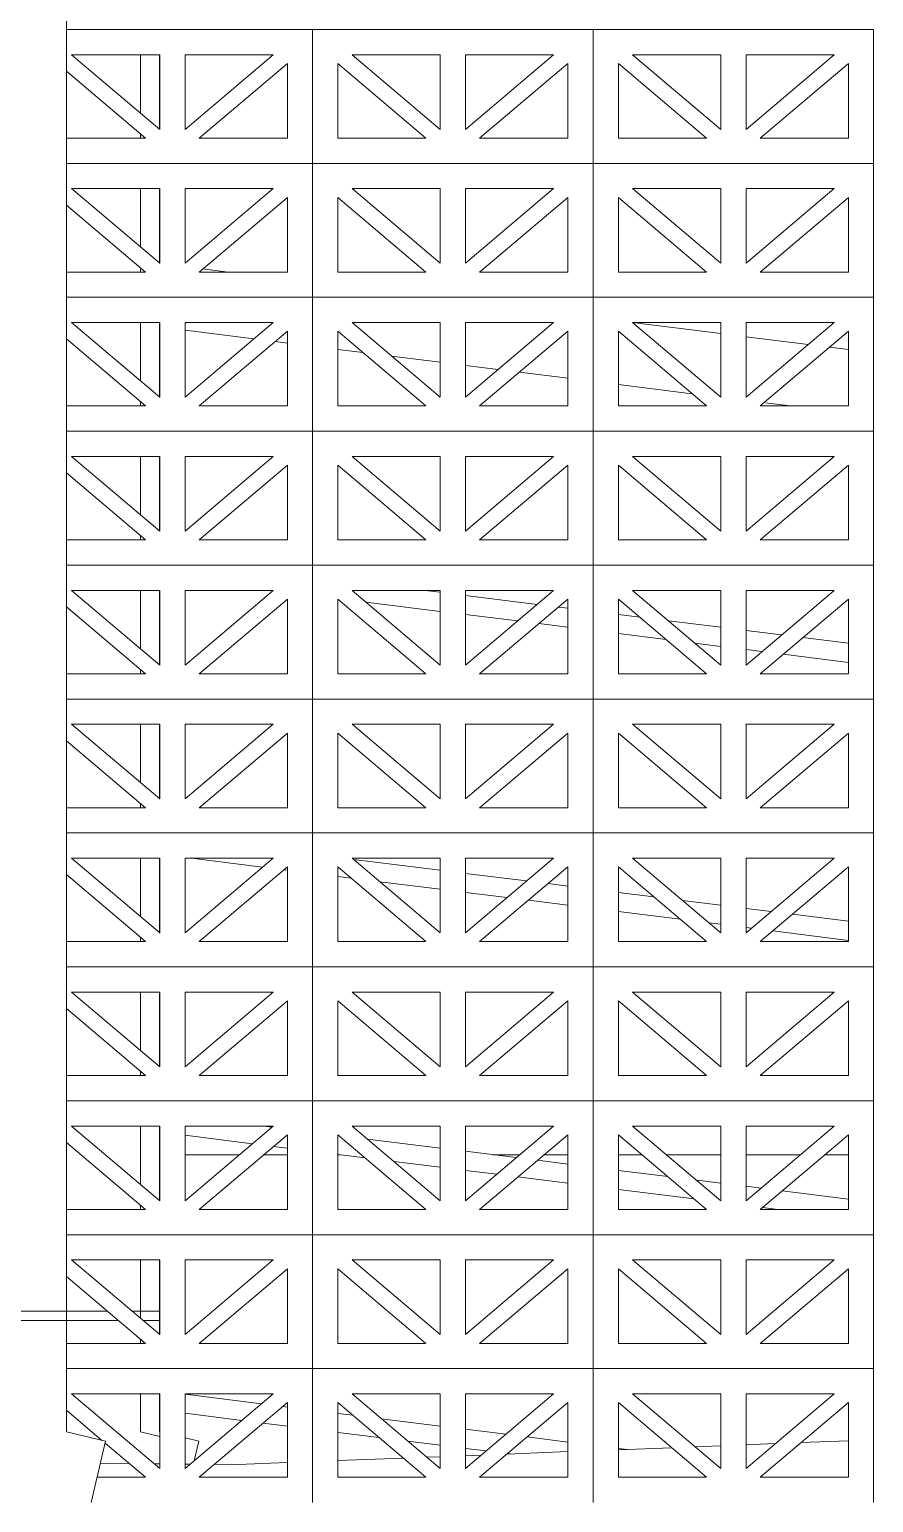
# Model space of a CAD drawing. Header units: millimetres. Extents: x -35517 to 139323, y -3702 to 5999.
# Drawn here: x 90844 to 91512, y 0 to 1166 of the extents above; entities that cross this region are included whole.
import ezdxf

# ---------------------------------------------------------------- set-up
doc = ezdxf.new("R2010")
doc.units = ezdxf.units.MM
for name, color, linetype, lineweight in [('A-FLOR-HRAL', 11, 'Continuous', 5), ('A-GENM', 13, 'Continuous', 5), ('A-GLAZ-CURT', 52, 'Continuous', 5), ('A-WALL', 113, 'Continuous', 9), ('C-TOPO', 7, 'Continuous', 5)]:
    doc.layers.add(name, color=color, linetype=linetype, lineweight=lineweight)

# ---------------------------------------------------------------- blocks, each defined once
blk = doc.blocks.new('The BREEZEBLOCK Family1 - The BREEZEBLOCK Family1-V288-GENERAL WEST ELEVATION')
at = {"layer": 'A-GLAZ-CURT'}
for p, q in [((1967.2, 106), (1745.2, 106)), ((1745.2, 106), (1745.2, 0)), ((1967.2, 0), (1967.2, 106)), ((1846.2, 26.9), (1776.4, 86)), ((1776.4, 86), (1846.2, 86)), ((1846.2, 86), (1846.2, 26.9)), ((1935.9, 86), (1866.2, 26.9)), ((1866.2, 26.9), (1866.2, 86)), ((1866.2, 86), (1935.9, 86)), ((1765.2, 20), (1765.2, 79.1)), ((1765.2, 79.1), (1834.9, 20)), ((1877.4, 20), (1947.2, 79.1)), ((1947.2, 79.1), (1947.2, 20)), ((1834.9, 20), (1765.2, 20)), ((1947.2, 20), (1877.4, 20))]:
    blk.add_line(p, q, dxfattribs=at)
blk = doc.blocks.new('The BREEZEBLOCK Family1 - The BREEZEBLOCK Family1-V289-GENERAL WEST ELEVATION')
at = {"layer": 'A-GLAZ-CURT'}
for p, q in [((1301.2, 106), (1106.3, 106)), ((1301.2, 0), (1301.2, 106)), ((1180.2, 26.9), (1110.4, 86)), ((1110.4, 86), (1180.2, 86)), ((1180.2, 86), (1180.2, 26.9)), ((1269.9, 86), (1200.2, 26.9)), ((1200.2, 26.9), (1200.2, 86)), ((1200.2, 86), (1269.9, 86)), ((1106.3, 73), (1134.4, 49.2)), ((1211.4, 20), (1281.2, 79.1)), ((1281.2, 79.1), (1281.2, 20)), ((1137, 47.1), (1168.9, 20)), ((1168.9, 20), (1130.6, 20)), ((1281.2, 20), (1211.4, 20))]:
    blk.add_line(p, q, dxfattribs=at)
blk = doc.blocks.new('The BREEZEBLOCK Family1 - The BREEZEBLOCK Family1-V290-GENERAL WEST ELEVATION')
at = {"layer": 'A-GLAZ-CURT'}
for p, q in [((1967.2, 212), (1745.2, 212)), ((1745.2, 212), (1745.2, 106)), ((1967.2, 106), (1967.2, 212)), ((1846.2, 132.9), (1776.4, 192)), ((1776.4, 192), (1846.2, 192)), ((1846.2, 192), (1846.2, 132.9)), ((1935.9, 192), (1866.2, 132.9)), ((1866.2, 132.9), (1866.2, 192)), ((1866.2, 192), (1935.9, 192)), ((1765.2, 126), (1765.2, 185.1)), ((1765.2, 185.1), (1834.9, 126)), ((1877.4, 126), (1947.2, 185.1)), ((1947.2, 185.1), (1947.2, 126)), ((1834.9, 126), (1765.2, 126)), ((1947.2, 126), (1877.4, 126)), ((1745.2, 106), (1967.2, 106))]:
    blk.add_line(p, q, dxfattribs=at)
blk = doc.blocks.new('The BREEZEBLOCK Family1 - The BREEZEBLOCK Family1-V291-GENERAL WEST ELEVATION')
at = {"layer": 'A-GLAZ-CURT'}
for p, q in [((1301.2, 212), (1106.3, 212)), ((1301.2, 106), (1301.2, 212)), ((1180.2, 132.9), (1110.4, 192)), ((1110.4, 192), (1180.2, 192)), ((1180.2, 192), (1180.2, 132.9)), ((1269.9, 192), (1200.2, 132.9)), ((1200.2, 132.9), (1200.2, 192)), ((1200.2, 192), (1269.9, 192)), ((1106.3, 179), (1168.9, 126)), ((1211.4, 126), (1281.2, 185.1)), ((1281.2, 185.1), (1281.2, 126)), ((1168.9, 126), (1106.3, 126)), ((1281.2, 126), (1211.4, 126)), ((1106.3, 106), (1301.2, 106))]:
    blk.add_line(p, q, dxfattribs=at)
blk = doc.blocks.new('Railing - Railing-1115684-GENERAL WEST ELEVATION')
at = {"layer": 'A-FLOR-HRAL'}
for p, q in [((1343.3, 712.8), (1402.2, 705.4)), ((1402.2, 720.5), (1390.3, 722)), ((1478.9, 710.9), (1422.2, 718)), ((1422.2, 702.9), (1463.3, 697.8)), ((1503.2, 707.9), (1495.7, 708.8)), ((1560.1, 700.8), (1543.2, 702.9)), ((1480.2, 695.7), (1503.2, 692.8)), ((1624.2, 692.8), (1582.8, 697.9)), ((1672.3, 686.8), (1644.2, 690.3)), ((1543.2, 687.8), (1581, 683.1)), ((1603.7, 680.2), (1624.2, 677.7)), ((1725.2, 680.1), (1689.2, 684.6)), ((1644.2, 675.2), (1656.8, 673.6)), ((1673.7, 671.5), (1725.2, 665)), ((1205.4, 510), (1261.6, 503)), ((1402.2, 500.5), (1333.5, 509.1)), ((1278.5, 500.9), (1281.2, 500.5)), ((1321.2, 495.5), (1331.7, 494.2)), ((1354.4, 491.4), (1402.2, 485.4)), ((1470.6, 492), (1422.2, 498)), ((1503.2, 487.9), (1487.5, 489.9)), ((1422.2, 482.9), (1455.1, 478.8)), ((1571.1, 479.4), (1543.2, 482.9)), ((1472, 476.7), (1503.2, 472.8)), ((1543.2, 467.8), (1592.1, 461.7)), ((1624.2, 472.8), (1593.9, 476.6)), ((1664.1, 467.8), (1644.2, 470.3)), ((1614.8, 458.8), (1624.2, 457.7)), ((1644.2, 455.2), (1648.6, 454.6)), ((1725.2, 460.1), (1681, 465.7)), ((1665.4, 452.5), (1725.2, 445)), ((1269.1, 297.1), (1262.3, 298)), ((1200.2, 290.7), (1253.4, 284)), ((1270.3, 281.9), (1281.2, 280.5)), ((1402.2, 280.5), (1344.5, 287.7)), ((1321.2, 275.5), (1342.7, 272.8)), ((1365.4, 270), (1402.2, 265.4)), ((1462.4, 273), (1422.2, 278)), ((1503.2, 267.9), (1479.3, 270.9)), ((1422.2, 262.9), (1446.9, 259.8)), ((1463.7, 257.7), (1503.2, 252.8)), ((1582.2, 258), (1543.2, 262.9)), ((1543.2, 247.8), (1603.1, 240.3)), ((1624.2, 252.8), (1605.6, 255.1)), ((1655.9, 248.8), (1644.2, 250.3)), ((1725.2, 240.1), (1672.7, 246.7)), ((1657.2, 233.5), (1669.4, 232)), ((1260.7, 78.2), (1200.2, 85.8)), ((1200.2, 70.7), (1245.2, 65)), ((1281.2, 75.6), (1277.6, 76.1)), ((1332.9, 69.2), (1321.2, 70.6)), ((1262, 62.9), (1281.2, 60.5)), ((1402.2, 60.5), (1355.6, 66.3)), ((1321.2, 55.5), (1353.8, 51.4)), ((1376.5, 48.6), (1402.2, 45.4)), ((1454.2, 54), (1422.2, 58)), ((1503.2, 47.9), (1471.1, 51.9)), ((1422.2, 42.9), (1438.6, 40.8)), ((1455.5, 38.7), (1457.5, 38.5)), ((1549.8, 42.1), (1543.2, 42.9))]:
    blk.add_line(p, q, dxfattribs=at)
blk = doc.blocks.new('Top Rail Type - Top Rail_Internal_-1115750-GENERAL WEST ELEVATION')
at = {"layer": 'A-FLOR-HRAL'}
for p, q in [((1234.3, 974), (1214.4, 976.5)), ((1624.2, 925.3), (1554.4, 934)), ((1200.2, 927.9), (1254.7, 921.1)), ((1693.4, 916.6), (1644.2, 922.8)), ((1271.5, 919), (1281.2, 917.8)), ((1321.2, 912.8), (1341, 910.3)), ((1725.2, 912.6), (1710.3, 914.5)), ((1363.7, 907.4), (1402.2, 902.6)), ((1422.2, 900.1), (1448.1, 896.9)), ((1465, 894.8), (1503.2, 890)), ((1543.2, 885), (1601.4, 877.7)), ((1659.5, 870.5), (1679.2, 868))]:
    blk.add_line(p, q, dxfattribs=at)
blk = doc.blocks.new('Downpipe - Downpipe-1373825-GENERAL WEST ELEVATION')
at = {"layer": 'A-GENM'}
for p, q in [((1165.1, 1099.7), (1165.1, 1146)), ((1165.1, 1080), (1165.1, 1083.2)), ((1165.1, 993.7), (1165.1, 1040)), ((1165.1, 974), (1165.1, 976.3)), ((1165.1, 887.7), (1165.1, 934)), ((1165.1, 868), (1165.1, 871.2)), ((1165.1, 781.7), (1165.1, 828)), ((1165.1, 762), (1165.1, 765.2)), ((1165.1, 675.7), (1165.1, 722)), ((1165.1, 656), (1165.1, 659.2)), ((1165.1, 569.7), (1165.1, 616)), ((1165.1, 550), (1165.1, 553.2)), ((1165.1, 463.7), (1165.1, 510)), ((1165.1, 444), (1165.1, 447.2)), ((1165.1, 357.7), (1165.1, 404)), ((1165.1, 338), (1165.1, 341.2)), ((1165.1, 251.7), (1165.1, 298)), ((1165.1, 232), (1165.1, 235.2)), ((1165.1, 145.7), (1165.1, 192)), ((1106.3, 151.5), (1138.9, 151.5)), ((1106.3, 144.1), (1147.5, 144.1)), ((1158.2, 151.5), (1165.1, 151.5)), ((1165.1, 151.5), (1165.1, 145.7)), ((1165.1, 129.2), (1165.1, 126)), ((1165.1, 86), (1165.1, 55.9)), ((1180.2, 52.3), (1165.1, 55.9))]:
    blk.add_line(p, q, dxfattribs=at)
blk = doc.blocks.new('Downpipe - Downpipe-V344-GENERAL WEST ELEVATION')
at = {"layer": 'A-GENM'}
for p, q in [((1106.3, 144.1), (1106.3, 2727.6)), ((1031.3, 151.5), (1106.3, 151.5)), ((1031.3, 144.1), (1106.3, 144.1)), ((1106.3, 151.5), (1106.3, 55.9)), ((1137.3, 48.6), (1106.3, 55.9)), ((1125.9, 0), (1137.3, 48.6))]:
    blk.add_line(p, q, dxfattribs=at)
blk = doc.blocks.new('Downpipe - Downpipe-V345-GENERAL WEST ELEVATION')
at = {"layer": 'A-GENM'}
for p, q in [((1180.1, 1086.8), (1180.1, 1146)), ((1180.1, 980.8), (1180.1, 1040)), ((1180.1, 874.8), (1180.1, 934)), ((1180.1, 769.9), (1180.1, 828)), ((1180.1, 662.8), (1180.1, 722)), ((1180.1, 556.8), (1180.1, 616)), ((1180.1, 450.8), (1180.1, 510)), ((1180.1, 344.8), (1180.1, 404)), ((1180.1, 238.8), (1180.1, 298)), ((1180.1, 144.1), (1180.1, 192)), ((1165.1, 151.5), (1180.1, 151.5)), ((1166.9, 144.1), (1180.1, 144.1)), ((1180.1, 151.5), (1180.1, 132.8)), ((1180.1, 86), (1180.1, 55.9)), ((1211.1, 48.6), (1200.2, 51.1)), ((1207.4, 33), (1211.1, 48.6))]:
    blk.add_line(p, q, dxfattribs=at)

msp = doc.modelspace()

# ---------------------------------------------------------------- linework, layer by layer
at = {"layer": 'A-WALL'}
for p, q in [((91009.8, 275.3), (90966.7, 275.3)), ((91047.7, 275.3), (91029.1, 275.3)), ((91089.4, 275.3), (91087.7, 275.3)), ((91231.8, 275.3), (91210.2, 275.3)), ((91269.7, 275.3), (91251.1, 275.3)), ((91328.4, 275.3), (91309.7, 275.3)), ((91390.7, 275.3), (91347.7, 275.3)), ((91453.8, 275.3), (91410.7, 275.3)), ((91491.7, 275.3), (91473.1, 275.3))]:
    msp.add_line(p, q, dxfattribs=at)
at = {"layer": 'C-TOPO'}
for p, q in [((91454.3, 47.4), (91491.7, 48.9)), ((91087.7, 33.2), (91139.5, 35.2)), ((91158.1, 35.9), (91168.7, 36.3)), ((91188.7, 37.1), (91201.4, 37.6)), ((91221.7, 38.4), (91269.7, 40.3)), ((91309.7, 41.8), (91351.8, 43.4)), ((91370.3, 44.2), (91390.7, 45)), ((91410.7, 45.7), (91434, 46.6)), ((90899.8, 31.1), (90922.7, 30.9)), ((90942.2, 30.7), (90946.7, 30.7)), ((90966.7, 30.5), (90971, 30.5)), ((90990.1, 30.3), (91009, 30.1)), ((91009, 30.1), (91047.7, 31.6))]:
    msp.add_line(p, q, dxfattribs=at)

# ---------------------------------------------------------------- block references
at = {"layer": 'A-FLOR-HRAL'}
for name in ['Top Rail Type - Top Rail_Internal_-1115750-GENERAL WEST ELEVATION', 'Railing - Railing-1115684-GENERAL WEST ELEVATION']:
    msp.add_blockref(name, (89766.6, 0), dxfattribs=at)
at = {"layer": 'A-GENM'}
for name in ['Downpipe - Downpipe-V344-GENERAL WEST ELEVATION', 'Downpipe - Downpipe-1373825-GENERAL WEST ELEVATION', 'Downpipe - Downpipe-V345-GENERAL WEST ELEVATION']:
    msp.add_blockref(name, (89766.6, 0), dxfattribs=at)
at = {"layer": 'A-GLAZ-CURT'}
for name, p in [('The BREEZEBLOCK Family1 - The BREEZEBLOCK Family1-V291-GENERAL WEST ELEVATION', (89766.6, 954)), ('The BREEZEBLOCK Family1 - The BREEZEBLOCK Family1-V290-GENERAL WEST ELEVATION', (89322.6, 954)), ('The BREEZEBLOCK Family1 - The BREEZEBLOCK Family1-V290-GENERAL WEST ELEVATION', (89544.6, 954)), ('The BREEZEBLOCK Family1 - The BREEZEBLOCK Family1-V291-GENERAL WEST ELEVATION', (89766.6, 848)), ('The BREEZEBLOCK Family1 - The BREEZEBLOCK Family1-V290-GENERAL WEST ELEVATION', (89322.6, 848)), ('The BREEZEBLOCK Family1 - The BREEZEBLOCK Family1-V290-GENERAL WEST ELEVATION', (89544.6, 848)), ('The BREEZEBLOCK Family1 - The BREEZEBLOCK Family1-V291-GENERAL WEST ELEVATION', (89766.6, 742)), ('The BREEZEBLOCK Family1 - The BREEZEBLOCK Family1-V290-GENERAL WEST ELEVATION', (89322.6, 742)), ('The BREEZEBLOCK Family1 - The BREEZEBLOCK Family1-V290-GENERAL WEST ELEVATION', (89544.6, 742)), ('The BREEZEBLOCK Family1 - The BREEZEBLOCK Family1-V291-GENERAL WEST ELEVATION', (89766.6, 636)), ('The BREEZEBLOCK Family1 - The BREEZEBLOCK Family1-V290-GENERAL WEST ELEVATION', (89322.6, 636)), ('The BREEZEBLOCK Family1 - The BREEZEBLOCK Family1-V290-GENERAL WEST ELEVATION', (89544.6, 636)), ('The BREEZEBLOCK Family1 - The BREEZEBLOCK Family1-V291-GENERAL WEST ELEVATION', (89766.6, 530)), ('The BREEZEBLOCK Family1 - The BREEZEBLOCK Family1-V290-GENERAL WEST ELEVATION', (89322.6, 530)), ('The BREEZEBLOCK Family1 - The BREEZEBLOCK Family1-V290-GENERAL WEST ELEVATION', (89544.6, 530)), ('The BREEZEBLOCK Family1 - The BREEZEBLOCK Family1-V291-GENERAL WEST ELEVATION', (89766.6, 424)), ('The BREEZEBLOCK Family1 - The BREEZEBLOCK Family1-V290-GENERAL WEST ELEVATION', (89322.6, 424)), ('The BREEZEBLOCK Family1 - The BREEZEBLOCK Family1-V290-GENERAL WEST ELEVATION', (89544.6, 424)), ('The BREEZEBLOCK Family1 - The BREEZEBLOCK Family1-V291-GENERAL WEST ELEVATION', (89766.6, 318)), ('The BREEZEBLOCK Family1 - The BREEZEBLOCK Family1-V290-GENERAL WEST ELEVATION', (89322.6, 318)), ('The BREEZEBLOCK Family1 - The BREEZEBLOCK Family1-V290-GENERAL WEST ELEVATION', (89544.6, 318)), ('The BREEZEBLOCK Family1 - The BREEZEBLOCK Family1-V291-GENERAL WEST ELEVATION', (89766.6, 212)), ('The BREEZEBLOCK Family1 - The BREEZEBLOCK Family1-V290-GENERAL WEST ELEVATION', (89322.6, 212)), ('The BREEZEBLOCK Family1 - The BREEZEBLOCK Family1-V290-GENERAL WEST ELEVATION', (89544.6, 212)), ('The BREEZEBLOCK Family1 - The BREEZEBLOCK Family1-V291-GENERAL WEST ELEVATION', (89766.6, 106)), ('The BREEZEBLOCK Family1 - The BREEZEBLOCK Family1-V290-GENERAL WEST ELEVATION', (89322.6, 106)), ('The BREEZEBLOCK Family1 - The BREEZEBLOCK Family1-V290-GENERAL WEST ELEVATION', (89544.6, 106)), ('The BREEZEBLOCK Family1 - The BREEZEBLOCK Family1-V291-GENERAL WEST ELEVATION', (89766.6, 0)), ('The BREEZEBLOCK Family1 - The BREEZEBLOCK Family1-V290-GENERAL WEST ELEVATION', (89322.6, 0)), ('The BREEZEBLOCK Family1 - The BREEZEBLOCK Family1-V290-GENERAL WEST ELEVATION', (89544.6, 0)), ('The BREEZEBLOCK Family1 - The BREEZEBLOCK Family1-V289-GENERAL WEST ELEVATION', (89766.6, 0)), ('The BREEZEBLOCK Family1 - The BREEZEBLOCK Family1-V288-GENERAL WEST ELEVATION', (89322.6, 0)), ('The BREEZEBLOCK Family1 - The BREEZEBLOCK Family1-V288-GENERAL WEST ELEVATION', (89544.6, 0))]:
    msp.add_blockref(name, p, dxfattribs=at)

doc.saveas('drawing.dxf')
